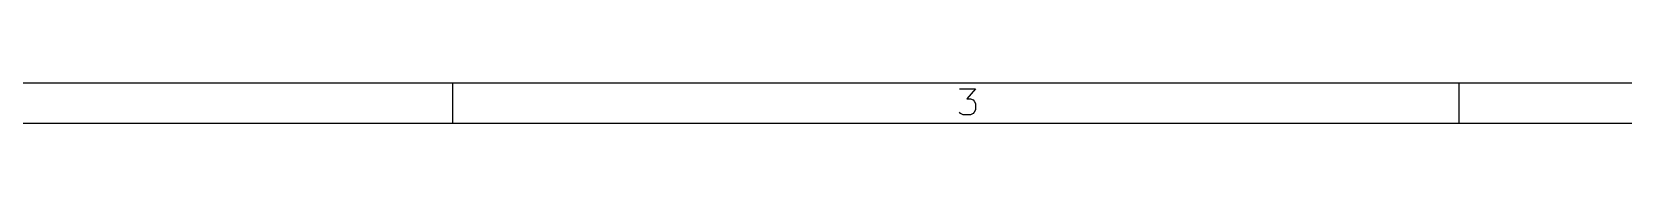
# Model space of a CAD drawing. Extents: x 10 to 287, y -200 to -10.
# Drawn here: x 89.1 to 168.2, y -200 to -198 of the extents above; entities that cross this region are included whole.
import ezdxf

# ---------------------------------------------------------------- set-up
doc = ezdxf.new("R2010")
doc.units = 0
doc.header["$MEASUREMENT"] = 0
doc.layers.add('BLACK', color=7, linetype='CONTINUOUS')

msp = doc.modelspace()

# ---------------------------------------------------------------- linework, layer by layer
at = {"layer": 'Black'}
for p, q in [((12, -198.007), (285.002, -198.007)), ((110, -198.007), (110, -200.007)), ((135.186, -198.295), (135.99, -198.295)), ((135.99, -198.295), (135.557, -198.791)), ((160, -198.007), (160, -200.007)), ((135.557, -198.791), (135.743, -198.791)), ((135.743, -198.791), (135.867, -198.852)), ((135.867, -198.852), (135.929, -198.914)), ((135.929, -198.914), (135.99, -199.038)), ((135.99, -199.038), (135.99, -199.348)), ((10, -200.007), (287.002, -200.007)), ((135.248, -199.533), (135.186, -199.471)), ((135.371, -199.595), (135.248, -199.533)), ((135.743, -199.595), (135.371, -199.595)), ((135.867, -199.533), (135.743, -199.595)), ((135.929, -199.471), (135.867, -199.533)), ((135.99, -199.348), (135.929, -199.471))]:
    msp.add_line(p, q, dxfattribs=at)

doc.saveas('drawing.dxf')
